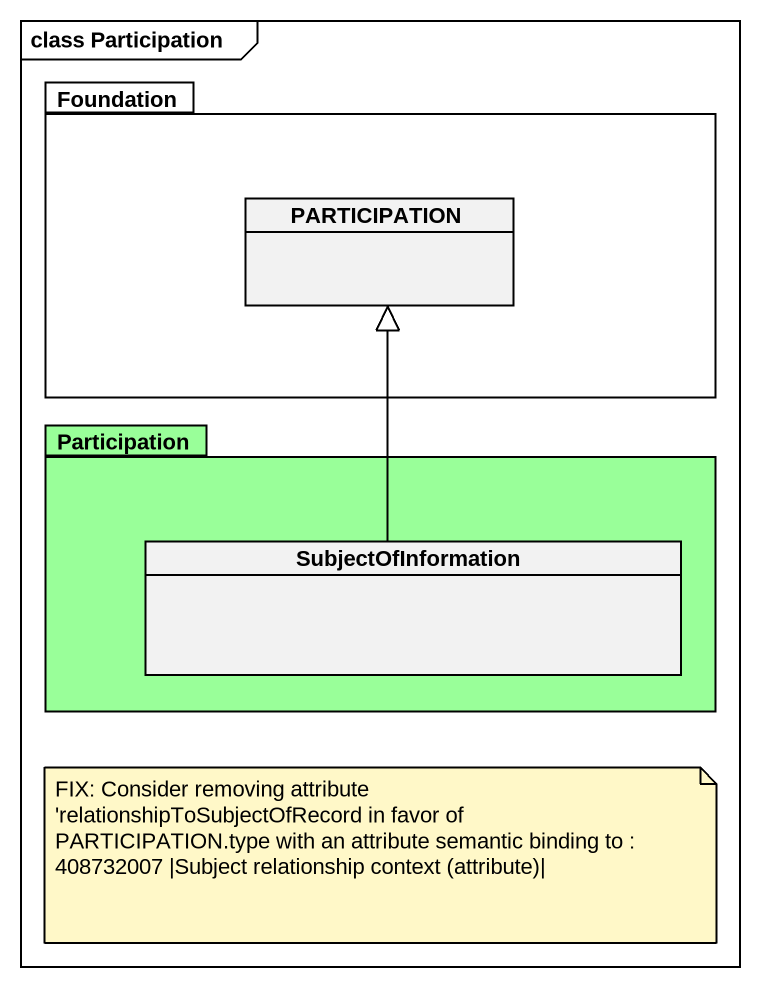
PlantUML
@startuml
mainframe class Participation
hide circle
hide empty members
package Foundation {
  class PARTICIPATION
}
package Participation #99FF99 {
  class SubjectOfInformation
}
SubjectOfInformation -up-|> PARTICIPATION
note as N1
  FIX: Consider removing attribute 'relationshipToSubjectOfRecord in favor of PARTICIPATION.type with an attribute semantic binding to : 408732007 |Subject relationship context (attribute)|
end note
@enduml
